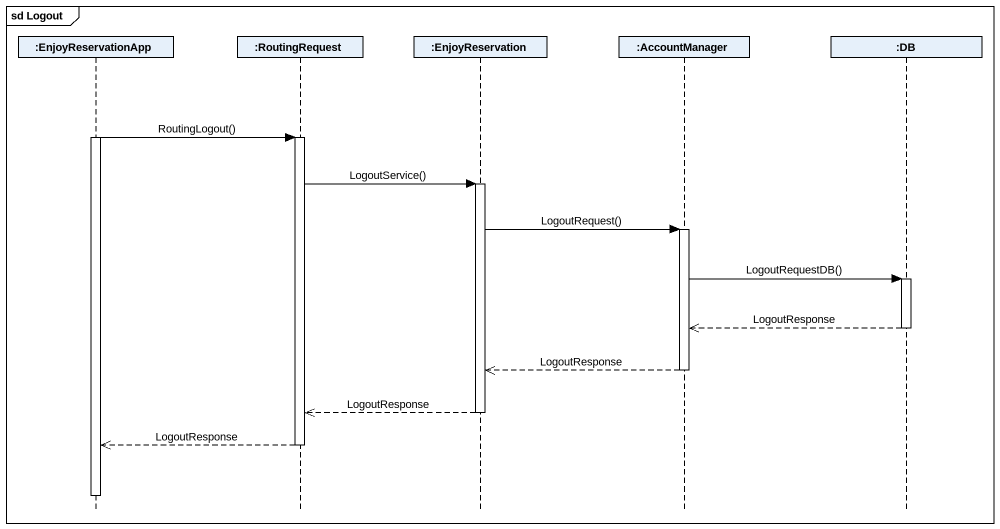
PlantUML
@startuml
mainframe sd Logout
hide footbox
participant ":EnjoyReservationApp" as EnjoyReservationApp
participant ":RoutingRequest" as RoutingRequest
participant ":EnjoyReservation" as EnjoyReservation
participant ":AccountManager" as AccountManager
participant ":DB" as DB

activate EnjoyReservationApp
EnjoyReservationApp -> RoutingRequest : RoutingLogout()
activate RoutingRequest
RoutingRequest -> EnjoyReservation : LogoutService()
activate EnjoyReservation
EnjoyReservation -> AccountManager : LogoutRequest()
activate AccountManager
AccountManager -> DB : LogoutRequestDB()
activate DB
DB -->> AccountManager : LogoutResponse
deactivate DB
AccountManager -->> EnjoyReservation : LogoutResponse
deactivate AccountManager
EnjoyReservation -->> RoutingRequest : LogoutResponse
deactivate EnjoyReservation
RoutingRequest -->> EnjoyReservationApp : LogoutResponse
deactivate RoutingRequest
deactivate EnjoyReservationApp
@enduml
